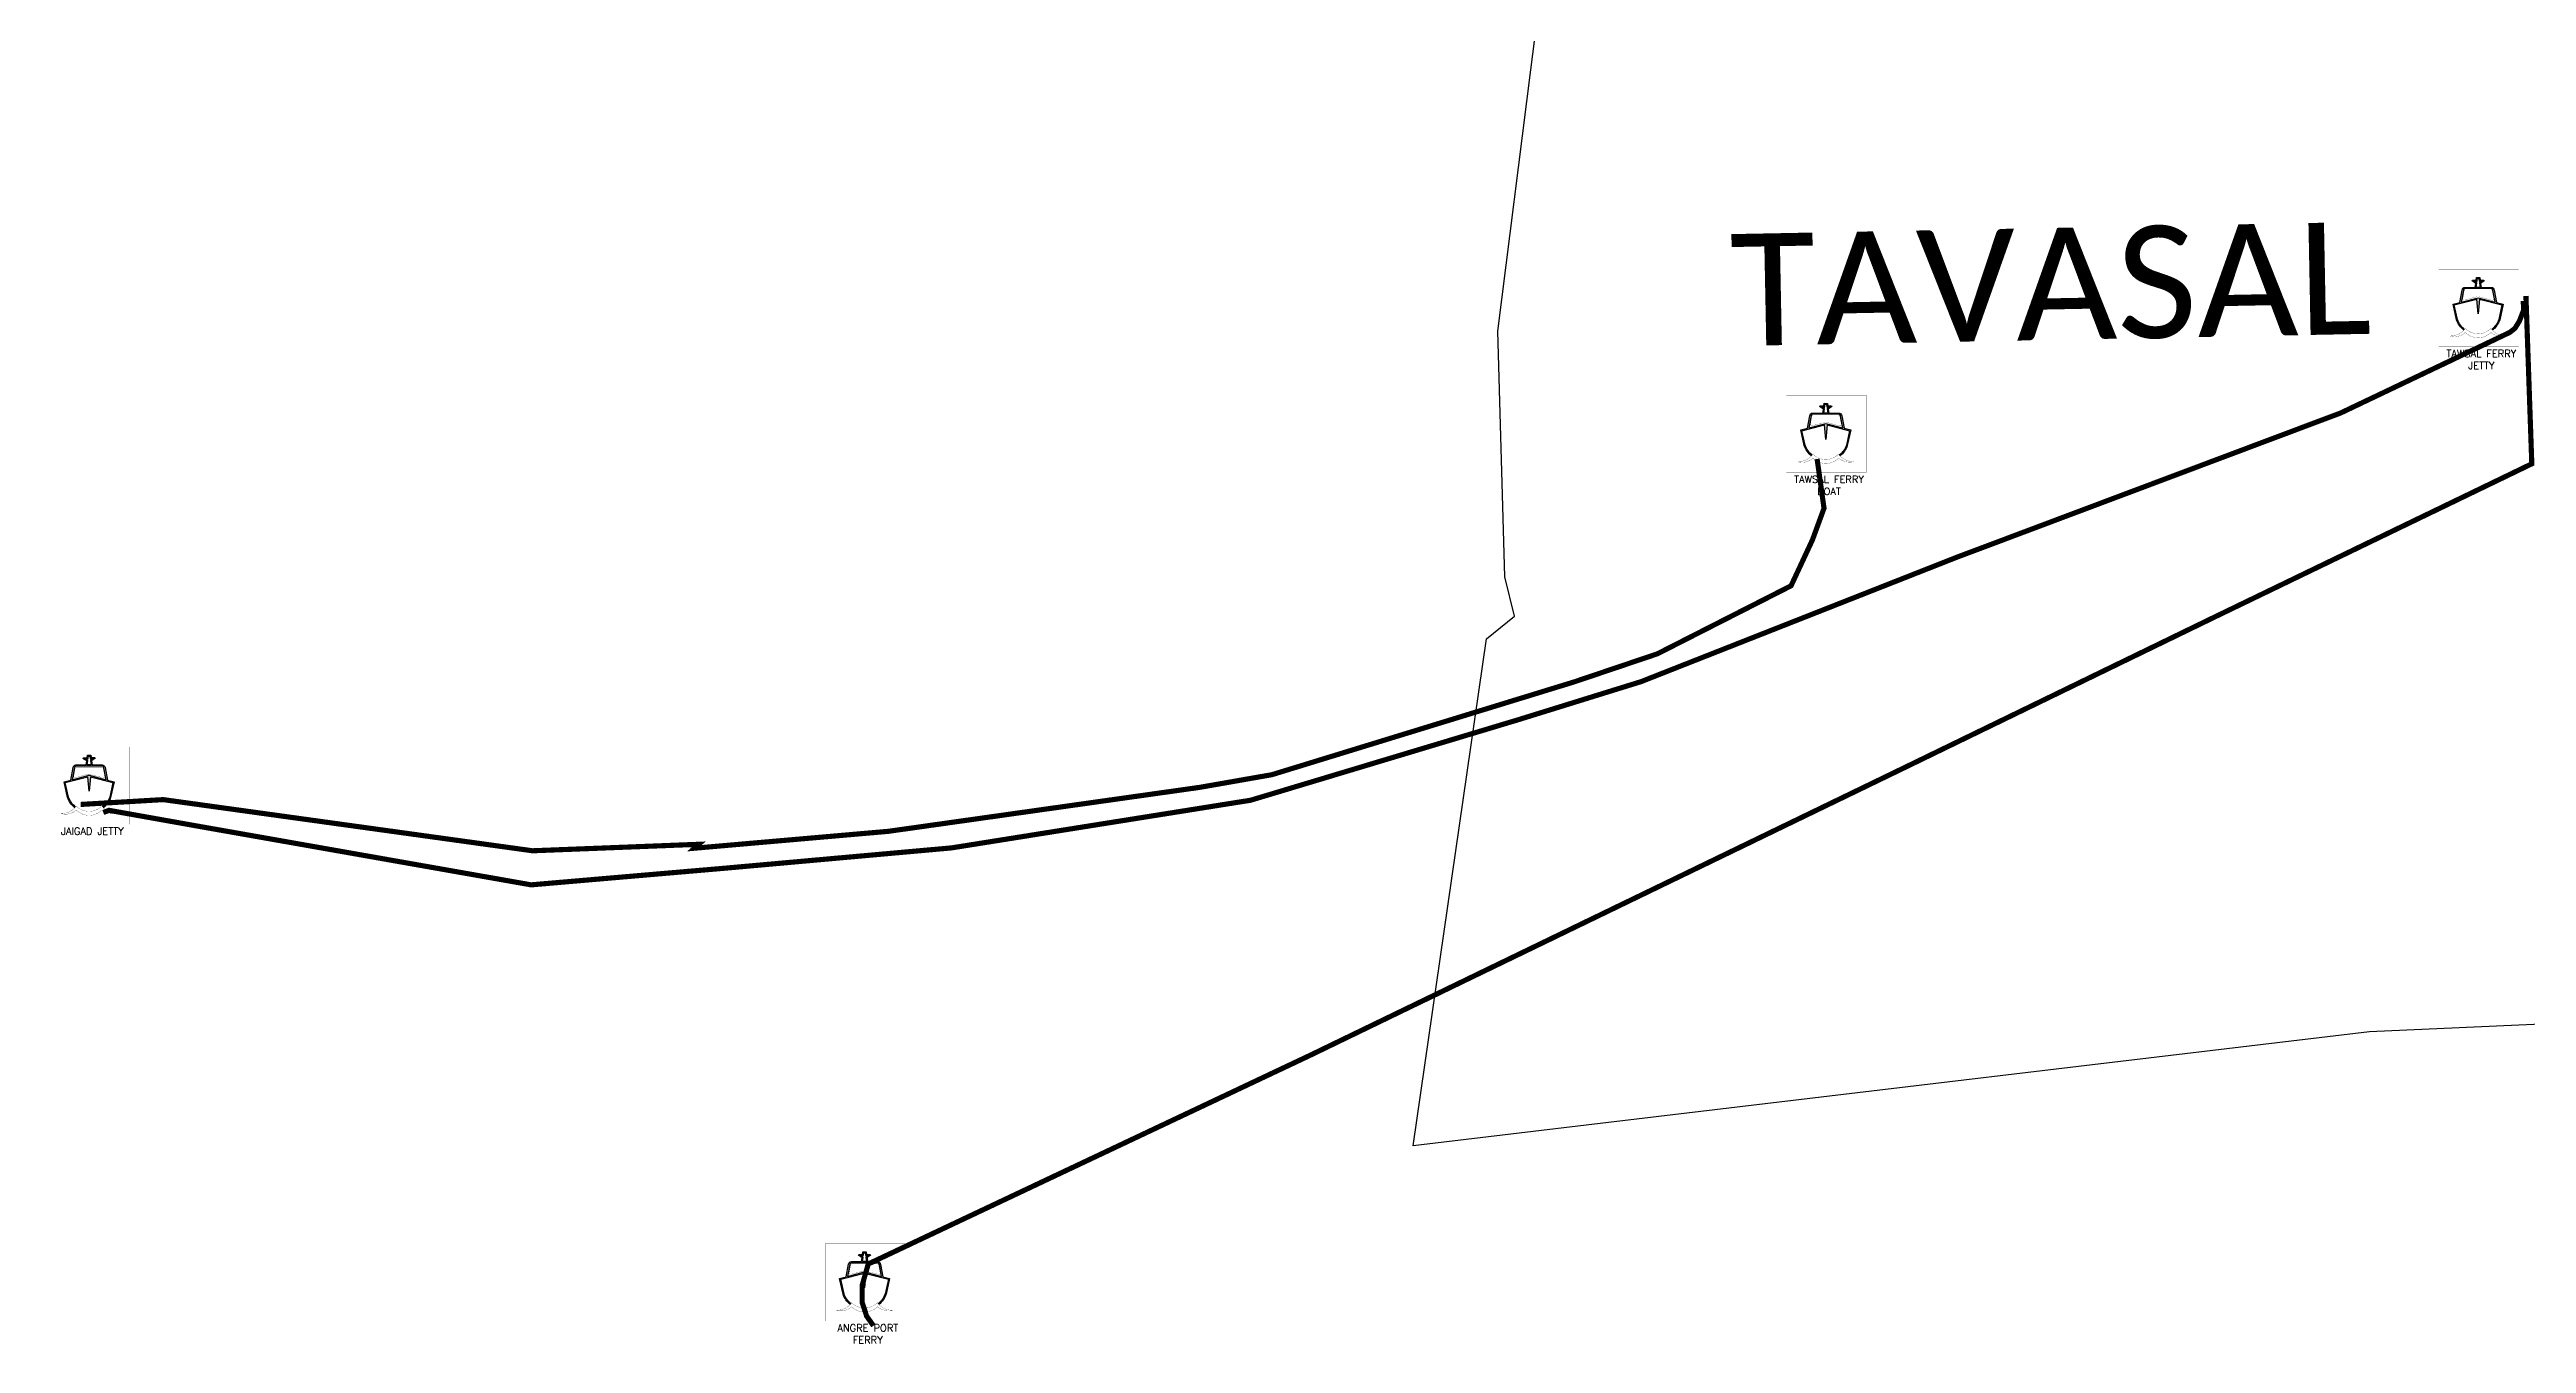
# Model space of a CAD drawing. Header units: metres. Extents: x 311160 to 314767, y 1912094 to 1914642.
# Drawn here: x 311160 to 313565, y 1912094 to 1913351 of the extents above; entities that cross this region are included whole.
import ezdxf

# ---------------------------------------------------------------- set-up
doc = ezdxf.new("R2010")
doc.units = ezdxf.units.M
doc.linetypes.add('DASHED2', pattern=[0.375, 0.25, -0.125])
for name, color, linetype in [('FERRY', 14, 'Continuous'), ('FERRY ROUTE', 5, 'Continuous'), ('JETTY TEXT', 7, 'Continuous'), ('VILLAGE NAME', 250, 'Continuous')]:
    doc.layers.add(name, color=color, linetype=linetype)
doc.styles.get("Standard").update_dxf_attribs({"font": 'simplex.shx'})

# ---------------------------------------------------------------- blocks, each defined once
blk = doc.blocks.new('TUYJYHJ')
h = blk.add_hatch(color=256)
h.dxf.hatch_style = 1
h.paths.add_polyline_path([(-17427, 33760, 0.3927863), (-17566, 33889), (-18045, 33889), (-18075, 34080), (-17901, 34205), (-17918, 34237), (-18098, 34237), (-18112, 34354), (-18272, 34355), (-18285, 34236), (-18465, 34234), (-18482, 34202), (-18306, 34078), (-18333, 33889), (-18821, 33889, 0.3808527), (-18952, 33762), (-19066, 33168), (-19383, 33085), (-19217, 32340, 0.1416171), (-18869, 31851, 0.0136089), (-18837, 31886, -0.1415696), (-19171, 32353), (-19326, 33051), (-18254, 33330), (-18191, 32633), (-18127, 33330), (-17055, 33051), (-17210, 32353, -0.1421711), (-17546, 31885, 0.0134174), (-17514, 31849, 0.1421217), (-17165, 32340), (-16999, 33085), (-17315, 33168)])
h.paths.add_polyline_path([(-17377, 33184), (-18191, 33396), (-19003, 33184), (-18894, 33755, -0.3875835), (-18819, 33831), (-17566, 33831, -0.4030462), (-17485, 33753)], flags=16)
h.paths.add_polyline_path([(-17522, 33276), (-18153, 33444, 0.1099752), (-18246, 33444), (-18863, 33280, -0.3953326), (-18920, 33345), (-18859, 33724, -0.2949015), (-18804, 33783), (-17594, 33782, -0.3365152), (-17524, 33736), (-17447, 33341, -0.3840616)], flags=0)
h.paths.add_polyline_path([(-18093, 33889), (-18286, 33889), (-18255, 34100), (-18379, 34188), (-18243, 34190), (-18230, 34308), (-18154, 34307), (-18140, 34190), (-18003, 34190), (-18126, 34101)], flags=16)
at = {"const_width": 10}
blk.add_lwpolyline([(-20070, 34743), (-16263, 34743), (-16263, 31059), (-20070, 31059)], close=True, dxfattribs=at)
at = {"flags": 128}
for points in [[(-18869, 31851, -0.1416171), (-19217, 32340), (-19383, 33085), (-19066, 33168), (-18952, 33762, -0.3808527), (-18821, 33889), (-18333, 33889), (-18306, 34078), (-18482, 34202), (-18465, 34234), (-18285, 34236), (-18272, 34355), (-18112, 34354), (-18112, 34354), (-18098, 34237), (-17918, 34237), (-17901, 34205), (-18075, 34080), (-18045, 33889), (-17565, 33889), (-17565, 33889, -0.3919775), (-17427, 33760), (-17315, 33168), (-16999, 33085), (-17165, 32340, -0.1421217), (-17514, 31849)], [(-18837, 31886, -0.1415696), (-19171, 32353), (-19326, 33051), (-18254, 33330)], [(-17377, 33184), (-17485, 33753, 0.4019781), (-17565, 33831), (-18819, 33831, 0.3875835), (-18894, 33755), (-19003, 33184)], [(-18127, 33330), (-17055, 33051), (-17210, 32353, -0.1421711), (-17546, 31885)]]:
    blk.add_lwpolyline(points, format="xyb", dxfattribs=at)
for points in [[(-18286, 33889), (-18255, 34100), (-18379, 34188), (-18243, 34190), (-18230, 34308), (-18154, 34307), (-18140, 34190), (-18003, 34190), (-18126, 34101), (-18093, 33889)], [(-19003, 33184), (-18191, 33396), (-17377, 33184)], [(-18093, 33889), (-18286, 33889)], [(-18127, 33330), (-18191, 32633), (-18254, 33330)]]:
    blk.add_lwpolyline(points, dxfattribs=at)
at = {"const_width": 10, "flags": 128}
blk.add_lwpolyline([(-17594, 33782, -0.3365152), (-17524, 33736), (-17447, 33341, -0.3840616), (-17522, 33276), (-18153, 33444, 0.1099752), (-18246, 33444), (-18863, 33280, -0.3953326), (-18920, 33345), (-18859, 33724, -0.2949015), (-18804, 33783)], format="xyb", close=True, dxfattribs=at)
at = {"const_width": 10}
blk.add_lwpolyline([(-19531, 31574, 0.2463985), (-18801, 31932, 0.4206168), (-17584, 31932, 0.244555), (-16847, 31572, -0.2283367), (-17585, 31739, -0.420789), (-18798, 31742, -0.2663096)], format="xyb", close=True, dxfattribs=at)

msp = doc.modelspace()

# ---------------------------------------------------------------- linework, layer by layer
at = {"color": 6, "flags": 128}
msp.add_lwpolyline([(313622.9, 1912405.7), (313412.5, 1912396.4), (312673.7, 1912308.1), (312484.3, 1912285.5), (312555.5, 1912778.1), (312582.5, 1912800), (312573.2, 1912838.4), (312566.3, 1913077.1), (312598.4, 1913330.8), (312610.7, 1913427.5), (312609.2, 1913524.3), (312553.1, 1913684), (312501.5, 1913793.5), (312489.2, 1913861.1), (312448, 1913969.6), (312438.7, 1914014), (312455.6, 1914081.4), (312547, 1914258.3), (312607.8, 1914363.5), (312654.3, 1914429.7), (312665.6, 1914445.8), (312707.7, 1914522.4), (312752.8, 1914559.5), (312848.4, 1914607.6)], dxfattribs=at)
at = {"layer": 'FERRY ROUTE', "linetype": 'DASHED2', "ltscale": 200, "const_width": 5}
for points in [[(311212.6, 1912609.4), (311218.1, 1912611.5), (311306.2, 1912595.8), (311627.9, 1912539.1), (311816.3, 1912555.3), (312036, 1912575), (312326.4, 1912621.3), (312586.2, 1912699.5), (312705.4, 1912736.5), (313011.3, 1912857.1), (313384.6, 1912997.5), (313548.8, 1913075.8), (313553.7, 1913079.7), (313558, 1913086.6), (313562.2, 1913097.5), (313561.8, 1913106.3)], [(313564.4, 1913111.2), (313570.1, 1912948.1), (313260.6, 1912798.5), (312957.9, 1912651.4), (312384.5, 1912373.7), (311955.2, 1912170.8), (311949.2, 1912149.9), (311949.3, 1912133.4), (311953.6, 1912120.2), (311960.2, 1912110.8)], [(311190.6, 1912617.2), (311270.7, 1912621.9), (311629.3, 1912572.2), (311790.7, 1912578.5), (311786.5, 1912574.7), (311974.7, 1912591.1), (312276.9, 1912633.8), (312347, 1912646.1), (312640.6, 1912736.3), (312721.4, 1912763.6), (312851, 1912829.6), (312871.7, 1912874), (312883, 1912904.9), (312876.3, 1912952.8)]]:
    msp.add_lwpolyline(points, dxfattribs=at)

# ---------------------------------------------------------------- block references
at = {"layer": 'FERRY', "xscale": 0.02037768688584161, "yscale": 0.02037768688584161, "zscale": 0.02037768688584161}
for p in [(313888.7, 1912428.9), (313255.4, 1912306.8), (311569.5, 1911965), (312322.3, 1911482.5)]:
    msp.add_blockref('TUYJYHJ', p, dxfattribs=at)

# ---------------------------------------------------------------- texts
at = {"layer": 'JETTY TEXT', "char_height": 7, "width": 73.49, "attachment_point": 1}
for s, insert in [('\\pxqc;TAWSAL FERRY JETTY', (313484.4, 1913058.7)), ('\\pxqc;TAWSAL FERRY BOAT', (312851.1, 1912936.5)), ('\\pxqc;JAIGAD JETTY', (311165.2, 1912594.8)), ('\\pxqc;ANGRE PORT FERRY ', (311918, 1912112.2))]:
    msp.add_mtext(s, dxfattribs=dict(at, insert=insert))
at = {"layer": 'VILLAGE NAME', "insert": (312791.1, 1913171.2), "char_height": 108.748, "attachment_point": 1, "rotation": 1.1028}
msp.add_mtext_dynamic_manual_height_columns('{\\fCalibri|b0|i0|c0|p34;TAVASAL}', width=1571.314, gutter_width=543.7, heights=[0], dxfattribs=at)

doc.saveas('drawing.dxf')
